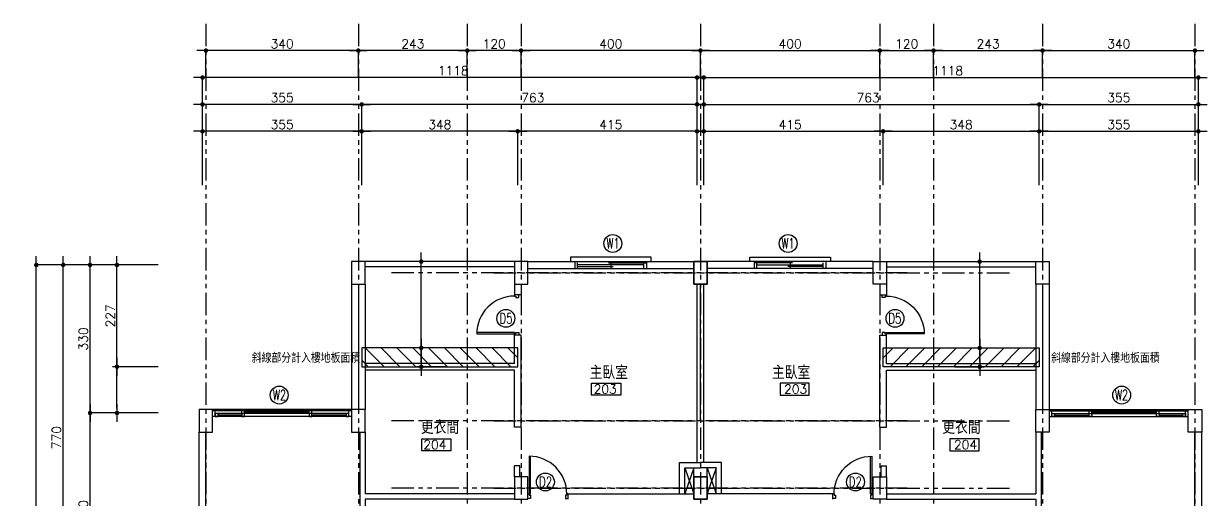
# Model space of a CAD drawing. Extents: x 24838 to 37981, y 1654 to 4322.
# Drawn here: x 28840 to 31480, y 3241 to 4302 of the extents above; entities that cross this region are included whole.
import ezdxf
from ezdxf.enums import TextEntityAlignment as Align

# ---------------------------------------------------------------- set-up
doc = ezdxf.new("R2010")
doc.units = 0
doc.header["$LTSCALE"] = 80
doc.header["$MEASUREMENT"] = 0
doc.header["$PDMODE"] = 3
doc.header["$PDSIZE"] = -5
doc.linetypes.add('PHANTOM2', pattern=[1.25, 0.625, -0.125, 0.125, -0.125, 0.125, -0.125])
doc.layers.get('0').update_dxf_attribs({"linetype": 'CONTINUOUS'})
doc.layers.get('DEFPOINTS').update_dxf_attribs({"linetype": 'CONTINUOUS'})
for name, color, linetype in [('C5', 5, 'CONTINUOUS'), ('COLUMN', 1, 'CONTINUOUS'), ('COLUMN-B', 9, 'CONTINUOUS'), ('DE-DOOR', 4, 'CONTINUOUS'), ('DIM', 4, 'CONTINUOUS'), ('DOOR', 4, 'CONTINUOUS'), ('PAINT', 11, 'CONTINUOUS'), ('TEXT', 3, 'CONTINUOUS'), ('TX', 9, 'CONTINUOUS'), ('WALL', 2, 'CONTINUOUS'), ('WALL2', 7, 'CONTINUOUS'), ('WINDOW', 6, 'CONTINUOUS')]:
    doc.layers.add(name, color=color, linetype=linetype)
doc.styles.add('AEH', font='SIMPLEX.SHX', dxfattribs={"bigfont": 'AE.SHX'})
doc.styles.add('SIMPLEX', font='SIMPLEX.SHX')
doc.styles.add('STYLE1', font='SIMPLEX.SHX', dxfattribs={"bigfont": 'JE.SHX'})
doc.dimstyles.get("Standard").update_dxf_attribs({"dimscale": 10, "dimtxt": 2, "dimasz": 1, "dimexe": 0, "dimexo": 0, "dimgap": 0.5, "dimtad": 1, "dimtoh": 1, "dimdec": 1, "dimdsep": 46, "dimtxsty": 'STYLE1', "dimblk1": 'DOT', "dimblk2": 'DOT', "dimsah": 1, "dimcen": 0.09, "dimadec": 0, "dimazin": 0, "dimtfac": 1, "dimtdec": 1, "dimtofl": 0, "dimtmove": 2, "dimatfit": 3, "dimldrblk": 'DOT', "dimfxl": 0, "dimtolj": 1, "dimarcsym": 0})

# ---------------------------------------------------------------- blocks, each defined once
blk = doc.blocks.new('DOT')
blk.add_line((-2, 0), (2, 0))
at = {"const_width": 0.5}
blk.add_lwpolyline([(-0.25, 0, 1), (0.25, 0, 1)], format="xyb", close=True, dxfattribs=at)
blk = doc.blocks.new('*D70')
at = {"layer": 'DEFPOINTS', "color": 0}
for p in [(31459.5, 4061.7), (31104.5, 3941.7), (31459.5, 3941.7)]:
    blk.add_point(p, dxfattribs=at)
at = {"layer": 'DIM', "color": 0, "lineweight": -2}
for p, q in [((31104.5, 3941.7), (31104.5, 4061.7)), ((31114.5, 4061.7), (31449.5, 4061.7)), ((31459.5, 3941.7), (31459.5, 4061.7))]:
    blk.add_line(p, q, dxfattribs=at)
at = {"layer": 'DIM', "color": 0, "lineweight": -2, "xscale": 10, "yscale": 10, "zscale": 10, "rotation": 180}
blk.add_blockref('DOT', (31104.5, 4061.7), dxfattribs=at)
at = {"layer": 'DIM', "color": 0, "lineweight": -2, "xscale": 10, "yscale": 10, "zscale": 10}
blk.add_blockref('DOT', (31459.5, 4061.7), dxfattribs=at)
at = {"layer": 'DIM', "color": 0, "insert": (31282, 4076.7), "char_height": 20, "attachment_point": 5, "style": 'STYLE1'}
blk.add_mtext('\\A1;355', dxfattribs=at)
blk = doc.blocks.new('*D71')
at = {"layer": 'DEFPOINTS', "color": 0}
for p in [(31104.5, 4061.7), (30756.5, 3941.7), (31104.5, 3941.7)]:
    blk.add_point(p, dxfattribs=at)
at = {"layer": 'DIM', "color": 0, "lineweight": -2}
for p, q in [((30756.5, 3941.7), (30756.5, 4061.7)), ((30766.5, 4061.7), (31094.5, 4061.7)), ((31104.5, 3941.7), (31104.5, 4061.7))]:
    blk.add_line(p, q, dxfattribs=at)
at = {"layer": 'DIM', "color": 0, "lineweight": -2, "xscale": 10, "yscale": 10, "zscale": 10, "rotation": 180}
blk.add_blockref('DOT', (30756.5, 4061.7), dxfattribs=at)
at = {"layer": 'DIM', "color": 0, "lineweight": -2, "xscale": 10, "yscale": 10, "zscale": 10}
blk.add_blockref('DOT', (31104.5, 4061.7), dxfattribs=at)
at = {"layer": 'DIM', "color": 0, "insert": (30930.5, 4076.7), "char_height": 20, "attachment_point": 5, "style": 'STYLE1'}
blk.add_mtext('\\A1;348', dxfattribs=at)
blk = doc.blocks.new('*D72')
at = {"layer": 'DEFPOINTS', "color": 0}
for p in [(30756.5, 4061.7), (30341.5, 3941.7), (30756.5, 3941.7)]:
    blk.add_point(p, dxfattribs=at)
at = {"layer": 'DIM', "color": 0, "lineweight": -2}
for p, q in [((30341.5, 3941.7), (30341.5, 4061.7)), ((30351.5, 4061.7), (30746.5, 4061.7)), ((30756.5, 3941.7), (30756.5, 4061.7))]:
    blk.add_line(p, q, dxfattribs=at)
at = {"layer": 'DIM', "color": 0, "lineweight": -2, "xscale": 10, "yscale": 10, "zscale": 10, "rotation": 180}
blk.add_blockref('DOT', (30341.5, 4061.7), dxfattribs=at)
at = {"layer": 'DIM', "color": 0, "lineweight": -2, "xscale": 10, "yscale": 10, "zscale": 10}
blk.add_blockref('DOT', (30756.5, 4061.7), dxfattribs=at)
at = {"layer": 'DIM', "color": 0, "insert": (30549, 4076.7), "char_height": 20, "attachment_point": 5, "style": 'STYLE1'}
blk.add_mtext('\\A1;415', dxfattribs=at)
blk = doc.blocks.new('*D73')
at = {"layer": 'DEFPOINTS', "color": 0}
for p in [(31459.5, 4181.7), (30341.5, 4061.7), (31459.5, 4061.7)]:
    blk.add_point(p, dxfattribs=at)
at = {"layer": 'DIM', "color": 0, "lineweight": -2}
for p, q in [((30341.5, 4061.7), (30341.5, 4181.7)), ((30351.5, 4181.7), (31449.5, 4181.7)), ((31459.5, 4061.7), (31459.5, 4181.7))]:
    blk.add_line(p, q, dxfattribs=at)
at = {"layer": 'DIM', "color": 0, "lineweight": -2, "xscale": 10, "yscale": 10, "zscale": 10, "rotation": 180}
blk.add_blockref('DOT', (30341.5, 4181.7), dxfattribs=at)
at = {"layer": 'DIM', "color": 0, "lineweight": -2, "xscale": 10, "yscale": 10, "zscale": 10}
blk.add_blockref('DOT', (31459.5, 4181.7), dxfattribs=at)
at = {"layer": 'DIM', "color": 0, "insert": (30900.5, 4196.7), "char_height": 20, "attachment_point": 5, "style": 'STYLE1'}
blk.add_mtext('\\A1;1118', dxfattribs=at)
blk = doc.blocks.new('*D74')
at = {"layer": 'DEFPOINTS', "color": 0}
for p in [(31459.5, 4121.7), (31104.5, 4061.7), (31459.5, 4061.7)]:
    blk.add_point(p, dxfattribs=at)
at = {"layer": 'DIM', "color": 0, "lineweight": -2}
for p, q in [((31104.5, 4061.7), (31104.5, 4121.7)), ((31114.5, 4121.7), (31449.5, 4121.7)), ((31459.5, 4061.7), (31459.5, 4121.7))]:
    blk.add_line(p, q, dxfattribs=at)
at = {"layer": 'DIM', "color": 0, "lineweight": -2, "xscale": 10, "yscale": 10, "zscale": 10, "rotation": 180}
blk.add_blockref('DOT', (31104.5, 4121.7), dxfattribs=at)
at = {"layer": 'DIM', "color": 0, "lineweight": -2, "xscale": 10, "yscale": 10, "zscale": 10}
blk.add_blockref('DOT', (31459.5, 4121.7), dxfattribs=at)
at = {"layer": 'DIM', "color": 0, "insert": (31282, 4136.7), "char_height": 20, "attachment_point": 5, "style": 'STYLE1'}
blk.add_mtext('\\A1;355', dxfattribs=at)
blk = doc.blocks.new('*D75')
at = {"layer": 'DEFPOINTS', "color": 0}
for p in [(31104.5, 4121.7), (30341.5, 4061.7), (31104.5, 4061.7)]:
    blk.add_point(p, dxfattribs=at)
at = {"layer": 'DIM', "color": 0, "lineweight": -2}
for p, q in [((30341.5, 4061.7), (30341.5, 4121.7)), ((30351.5, 4121.7), (31094.5, 4121.7)), ((31104.5, 4061.7), (31104.5, 4121.7))]:
    blk.add_line(p, q, dxfattribs=at)
at = {"layer": 'DIM', "color": 0, "lineweight": -2, "xscale": 10, "yscale": 10, "zscale": 10, "rotation": 180}
blk.add_blockref('DOT', (30341.5, 4121.7), dxfattribs=at)
at = {"layer": 'DIM', "color": 0, "lineweight": -2, "xscale": 10, "yscale": 10, "zscale": 10}
blk.add_blockref('DOT', (31104.5, 4121.7), dxfattribs=at)
at = {"layer": 'DIM', "color": 0, "insert": (30723, 4136.7), "char_height": 20, "attachment_point": 5, "style": 'STYLE1'}
blk.add_mtext('\\A1;763', dxfattribs=at)
blk = doc.blocks.new('*D76')
at = {"layer": 'DEFPOINTS', "color": 0}
for p in [(30749, 4241.7), (30349, 4181.7), (30749, 4181.7)]:
    blk.add_point(p, dxfattribs=at)
at = {"layer": 'DIM', "color": 0, "lineweight": -2}
for p, q in [((30349, 4181.7), (30349, 4241.7)), ((30359, 4241.7), (30739, 4241.7)), ((30749, 4181.7), (30749, 4241.7))]:
    blk.add_line(p, q, dxfattribs=at)
at = {"layer": 'DIM', "color": 0, "lineweight": -2, "xscale": 10, "yscale": 10, "zscale": 10, "rotation": 180}
blk.add_blockref('DOT', (30349, 4241.7), dxfattribs=at)
at = {"layer": 'DIM', "color": 0, "lineweight": -2, "xscale": 10, "yscale": 10, "zscale": 10}
blk.add_blockref('DOT', (30749, 4241.7), dxfattribs=at)
at = {"layer": 'DIM', "color": 0, "insert": (30549, 4256.7), "char_height": 20, "attachment_point": 5, "style": 'STYLE1'}
blk.add_mtext('\\A1;400', dxfattribs=at)
blk = doc.blocks.new('*D77')
at = {"layer": 'DEFPOINTS', "color": 0}
for p in [(30869, 4241.7), (30749, 4181.7), (30869, 4181.7)]:
    blk.add_point(p, dxfattribs=at)
at = {"layer": 'DIM', "color": 0, "lineweight": -2}
for p, q in [((30749, 4181.7), (30749, 4241.7)), ((30759, 4241.7), (30859, 4241.7)), ((30869, 4181.7), (30869, 4241.7))]:
    blk.add_line(p, q, dxfattribs=at)
at = {"layer": 'DIM', "color": 0, "lineweight": -2, "xscale": 10, "yscale": 10, "zscale": 10, "rotation": 180}
blk.add_blockref('DOT', (30749, 4241.7), dxfattribs=at)
at = {"layer": 'DIM', "color": 0, "lineweight": -2, "xscale": 10, "yscale": 10, "zscale": 10}
blk.add_blockref('DOT', (30869, 4241.7), dxfattribs=at)
at = {"layer": 'DIM', "color": 0, "insert": (30809, 4256.7), "char_height": 20, "attachment_point": 5, "style": 'STYLE1'}
blk.add_mtext('\\A1;120', dxfattribs=at)
blk = doc.blocks.new('*D78')
at = {"layer": 'DEFPOINTS', "color": 0}
for p in [(31112, 4241.7), (30869, 4181.7), (31112, 4181.7)]:
    blk.add_point(p, dxfattribs=at)
at = {"layer": 'DIM', "color": 0, "lineweight": -2}
for p, q in [((30869, 4181.7), (30869, 4241.7)), ((30879, 4241.7), (31102, 4241.7)), ((31112, 4181.7), (31112, 4241.7))]:
    blk.add_line(p, q, dxfattribs=at)
at = {"layer": 'DIM', "color": 0, "lineweight": -2, "xscale": 10, "yscale": 10, "zscale": 10, "rotation": 180}
blk.add_blockref('DOT', (30869, 4241.7), dxfattribs=at)
at = {"layer": 'DIM', "color": 0, "lineweight": -2, "xscale": 10, "yscale": 10, "zscale": 10}
blk.add_blockref('DOT', (31112, 4241.7), dxfattribs=at)
at = {"layer": 'DIM', "color": 0, "insert": (30990.5, 4256.7), "char_height": 20, "attachment_point": 5, "style": 'STYLE1'}
blk.add_mtext('\\A1;243', dxfattribs=at)
blk = doc.blocks.new('*D79')
at = {"layer": 'DEFPOINTS', "color": 0}
for p in [(31452, 4241.7), (31112, 4181.7), (31452, 4181.7)]:
    blk.add_point(p, dxfattribs=at)
at = {"layer": 'DIM', "color": 0, "lineweight": -2}
for p, q in [((31112, 4181.7), (31112, 4241.7)), ((31122, 4241.7), (31442, 4241.7)), ((31452, 4181.7), (31452, 4241.7))]:
    blk.add_line(p, q, dxfattribs=at)
at = {"layer": 'DIM', "color": 0, "lineweight": -2, "xscale": 10, "yscale": 10, "zscale": 10, "rotation": 180}
blk.add_blockref('DOT', (31112, 4241.7), dxfattribs=at)
at = {"layer": 'DIM', "color": 0, "lineweight": -2, "xscale": 10, "yscale": 10, "zscale": 10}
blk.add_blockref('DOT', (31452, 4241.7), dxfattribs=at)
at = {"layer": 'DIM', "color": 0, "insert": (31282, 4256.7), "char_height": 20, "attachment_point": 5, "style": 'STYLE1'}
blk.add_mtext('\\A1;340', dxfattribs=at)
blk = doc.blocks.new('*D142')
at = {"layer": 'DEFPOINTS', "color": 0}
for p in [(30906.7, 3771.2), (30971.8, 3771.2), (30906.7, 3578.7)]:
    blk.add_point(p, dxfattribs=at)
at = {"layer": 'DIM', "color": 0, "lineweight": -2}
for p, q in [((30916.7, 3771.2), (30981.8, 3771.2)), ((30971.8, 3588.7), (30971.8, 3761.2)), ((30916.7, 3578.7), (30981.8, 3578.7))]:
    blk.add_line(p, q, dxfattribs=at)
at = {"layer": 'DIM', "color": 0, "lineweight": -2, "xscale": 10, "yscale": 10, "zscale": 10}
for p, rotation in [((30971.8, 3771.2), 90), ((30971.8, 3578.7), 270)]:
    blk.add_blockref('DOT', p, dxfattribs=dict(at, rotation=rotation))
blk = doc.blocks.new('*D143')
at = {"layer": 'DEFPOINTS', "color": 0}
for p in [(30906.7, 3578.7), (30971.8, 3578.7), (30906.7, 3536.7)]:
    blk.add_point(p, dxfattribs=at)
at = {"layer": 'DIM', "color": 0, "lineweight": -2}
for p, q in [((30916.7, 3578.7), (30981.8, 3578.7)), ((30971.8, 3546.7), (30971.8, 3568.7)), ((30916.7, 3536.7), (30981.8, 3536.7))]:
    blk.add_line(p, q, dxfattribs=at)
at = {"layer": 'DIM', "color": 0, "lineweight": -2, "xscale": 10, "yscale": 10, "zscale": 10}
for p, rotation in [((30971.8, 3578.7), 90), ((30971.8, 3536.7), 270)]:
    blk.add_blockref('DOT', p, dxfattribs=dict(at, rotation=rotation))
blk = doc.blocks.new('*D278')
at = {"layer": 'DEFPOINTS', "color": 0}
for p in [(29726.3, 3578.7), (29791.3, 3578.7), (29791.3, 3536.7)]:
    blk.add_point(p, dxfattribs=at)
at = {"layer": 'DIM', "color": 0, "lineweight": -2}
for p, q in [((29781.3, 3578.7), (29716.3, 3578.7)), ((29726.3, 3546.7), (29726.3, 3568.7)), ((29781.3, 3536.7), (29716.3, 3536.7))]:
    blk.add_line(p, q, dxfattribs=at)
at = {"layer": 'DIM', "color": 0, "lineweight": -2, "xscale": 10, "yscale": 10, "zscale": 10}
for p, rotation in [((29726.3, 3578.7), 90), ((29726.3, 3536.7), 270)]:
    blk.add_blockref('DOT', p, dxfattribs=dict(at, rotation=rotation))
blk = doc.blocks.new('*D277')
at = {"layer": 'DEFPOINTS', "color": 0}
for p in [(29726.3, 3771.2), (29791.3, 3771.2), (29791.3, 3578.7)]:
    blk.add_point(p, dxfattribs=at)
at = {"layer": 'DIM', "color": 0, "lineweight": -2}
for p, q in [((29781.3, 3771.2), (29716.3, 3771.2)), ((29726.3, 3588.7), (29726.3, 3761.2)), ((29781.3, 3578.7), (29716.3, 3578.7))]:
    blk.add_line(p, q, dxfattribs=at)
at = {"layer": 'DIM', "color": 0, "lineweight": -2, "xscale": 10, "yscale": 10, "zscale": 10}
for p, rotation in [((29726.3, 3771.2), 90), ((29726.3, 3578.7), 270)]:
    blk.add_blockref('DOT', p, dxfattribs=dict(at, rotation=rotation))
blk = doc.blocks.new('*D302')
at = {"layer": 'DEFPOINTS', "color": 0}
for p in [(28927.7, 3763.7), (29129.2, 3763.7), (29129.2, 2993.7)]:
    blk.add_point(p, dxfattribs=at)
at = {"layer": 'DIM', "color": 0, "lineweight": -2}
for p, q in [((29129.2, 3763.7), (28927.7, 3763.7)), ((28927.7, 3003.7), (28927.7, 3753.7)), ((29129.2, 2993.7), (28927.7, 2993.7))]:
    blk.add_line(p, q, dxfattribs=at)
at = {"layer": 'DIM', "color": 0, "lineweight": -2, "xscale": 10, "yscale": 10, "zscale": 10}
for p, rotation in [((28927.7, 3763.7), 90), ((28927.7, 2993.7), 270)]:
    blk.add_blockref('DOT', p, dxfattribs=dict(at, rotation=rotation))
at = {"layer": 'DIM', "color": 0, "insert": (28912.7, 3378.7), "char_height": 20, "attachment_point": 5, "rotation": 90, "style": 'STYLE1'}
blk.add_mtext('\\A1;770', dxfattribs=at)
blk = doc.blocks.new('*D301')
at = {"layer": 'DEFPOINTS', "color": 0}
for p in [(28987.7, 3763.7), (29139.2, 3763.7), (29139.2, 3433.7)]:
    blk.add_point(p, dxfattribs=at)
at = {"layer": 'DIM', "color": 0, "lineweight": -2}
for p, q in [((29139.2, 3763.7), (28987.7, 3763.7)), ((28987.7, 3443.7), (28987.7, 3753.7)), ((29139.2, 3433.7), (28987.7, 3433.7))]:
    blk.add_line(p, q, dxfattribs=at)
at = {"layer": 'DIM', "color": 0, "lineweight": -2, "xscale": 10, "yscale": 10, "zscale": 10}
for p, rotation in [((28987.7, 3763.7), 90), ((28987.7, 3433.7), 270)]:
    blk.add_blockref('DOT', p, dxfattribs=dict(at, rotation=rotation))
at = {"layer": 'DIM', "color": 0, "insert": (28972.7, 3598.7), "char_height": 20, "attachment_point": 5, "rotation": 90, "style": 'STYLE1'}
blk.add_mtext('\\A1;330', dxfattribs=at)
blk = doc.blocks.new('*D300')
at = {"layer": 'DEFPOINTS', "color": 0}
for p in [(29047.7, 3763.7), (29139.2, 3763.7), (29139.2, 3536.7)]:
    blk.add_point(p, dxfattribs=at)
at = {"layer": 'DIM', "color": 0, "lineweight": -2}
for p, q in [((29139.2, 3763.7), (29047.7, 3763.7)), ((29047.7, 3546.7), (29047.7, 3753.7)), ((29139.2, 3536.7), (29047.7, 3536.7))]:
    blk.add_line(p, q, dxfattribs=at)
at = {"layer": 'DIM', "color": 0, "lineweight": -2, "xscale": 10, "yscale": 10, "zscale": 10}
for p, rotation in [((29047.7, 3763.7), 90), ((29047.7, 3536.7), 270)]:
    blk.add_blockref('DOT', p, dxfattribs=dict(at, rotation=rotation))
at = {"layer": 'DIM', "color": 0, "insert": (29032.7, 3650.2), "char_height": 20, "attachment_point": 5, "rotation": 90, "style": 'STYLE1'}
blk.add_mtext('\\A1;227', dxfattribs=at)
blk = doc.blocks.new('*D299')
at = {"layer": 'DEFPOINTS', "color": 0}
for p in [(29047.7, 3536.7), (29139.2, 3536.7), (29139.2, 3433.7)]:
    blk.add_point(p, dxfattribs=at)
at = {"layer": 'DIM', "color": 0, "lineweight": -2}
for p, q in [((29129.2, 3536.7), (29037.7, 3536.7)), ((29047.7, 3443.7), (29047.7, 3526.7)), ((29129.2, 3433.7), (29037.7, 3433.7))]:
    blk.add_line(p, q, dxfattribs=at)
at = {"layer": 'DIM', "color": 0, "lineweight": -2, "xscale": 10, "yscale": 10, "zscale": 10}
for p, rotation in [((29047.7, 3536.7), 90), ((29047.7, 3433.7), 270)]:
    blk.add_blockref('DOT', p, dxfattribs=dict(at, rotation=rotation))
blk = doc.blocks.new('*D290')
at = {"layer": 'DEFPOINTS', "color": 0}
for p in [(28987.7, 3433.7), (29139.2, 3433.7), (29139.2, 2993.7)]:
    blk.add_point(p, dxfattribs=at)
at = {"layer": 'DIM', "color": 0, "lineweight": -2}
for p, q in [((29139.2, 3433.7), (28987.7, 3433.7)), ((28987.7, 3003.7), (28987.7, 3423.7)), ((29139.2, 2993.7), (28987.7, 2993.7))]:
    blk.add_line(p, q, dxfattribs=at)
at = {"layer": 'DIM', "color": 0, "lineweight": -2, "xscale": 10, "yscale": 10, "zscale": 10}
for p, rotation in [((28987.7, 3433.7), 90), ((28987.7, 2993.7), 270)]:
    blk.add_blockref('DOT', p, dxfattribs=dict(at, rotation=rotation))
at = {"layer": 'DIM', "color": 0, "insert": (28972.7, 3213.7), "char_height": 20, "attachment_point": 5, "rotation": 90, "style": 'STYLE1'}
blk.add_mtext('\\A1;440', dxfattribs=at)
blk = doc.blocks.new('*D289')
at = {"layer": 'DEFPOINTS', "color": 0}
for p in [(28867.7, 3763.7), (28927.7, 3763.7), (28927.7, 2458.7)]:
    blk.add_point(p, dxfattribs=at)
at = {"layer": 'DIM', "color": 0, "lineweight": -2}
for p, q in [((28927.7, 3763.7), (28867.7, 3763.7)), ((28867.7, 2468.7), (28867.7, 3753.7)), ((28927.7, 2458.7), (28867.7, 2458.7))]:
    blk.add_line(p, q, dxfattribs=at)
at = {"layer": 'DIM', "color": 0, "lineweight": -2, "xscale": 10, "yscale": 10, "zscale": 10}
for p, rotation in [((28867.7, 3763.7), 90), ((28867.7, 2458.7), 270)]:
    blk.add_blockref('DOT', p, dxfattribs=dict(at, rotation=rotation))
at = {"layer": 'DIM', "color": 0, "insert": (28852.7, 3111.2), "char_height": 20, "attachment_point": 5, "rotation": 90, "style": 'STYLE1'}
blk.add_mtext('\\A1;1305', dxfattribs=at)
blk = doc.blocks.new('*D288')
at = {"layer": 'DEFPOINTS', "color": 0}
for p in [(29246, 4241.7), (29246, 4181.7), (29586, 4181.7)]:
    blk.add_point(p, dxfattribs=at)
at = {"layer": 'DIM', "color": 0, "lineweight": -2}
for p, q in [((29246, 4181.7), (29246, 4241.7)), ((29576, 4241.7), (29256, 4241.7)), ((29586, 4181.7), (29586, 4241.7))]:
    blk.add_line(p, q, dxfattribs=at)
at = {"layer": 'DIM', "color": 0, "lineweight": -2, "xscale": 10, "yscale": 10, "zscale": 10, "rotation": 180}
blk.add_blockref('DOT', (29246, 4241.7), dxfattribs=at)
at = {"layer": 'DIM', "color": 0, "lineweight": -2, "xscale": 10, "yscale": 10, "zscale": 10}
blk.add_blockref('DOT', (29586, 4241.7), dxfattribs=at)
at = {"layer": 'DIM', "color": 0, "insert": (29416, 4256.7), "char_height": 20, "attachment_point": 5, "style": 'STYLE1'}
blk.add_mtext('\\A1;340', dxfattribs=at)
blk = doc.blocks.new('*D287')
at = {"layer": 'DEFPOINTS', "color": 0}
for p in [(29586, 4241.7), (29586, 4181.7), (29829, 4181.7)]:
    blk.add_point(p, dxfattribs=at)
at = {"layer": 'DIM', "color": 0, "lineweight": -2}
for p, q in [((29586, 4181.7), (29586, 4241.7)), ((29819, 4241.7), (29596, 4241.7)), ((29829, 4181.7), (29829, 4241.7))]:
    blk.add_line(p, q, dxfattribs=at)
at = {"layer": 'DIM', "color": 0, "lineweight": -2, "xscale": 10, "yscale": 10, "zscale": 10, "rotation": 180}
blk.add_blockref('DOT', (29586, 4241.7), dxfattribs=at)
at = {"layer": 'DIM', "color": 0, "lineweight": -2, "xscale": 10, "yscale": 10, "zscale": 10}
blk.add_blockref('DOT', (29829, 4241.7), dxfattribs=at)
at = {"layer": 'DIM', "color": 0, "insert": (29707.5, 4256.7), "char_height": 20, "attachment_point": 5, "style": 'STYLE1'}
blk.add_mtext('\\A1;243', dxfattribs=at)
blk = doc.blocks.new('*D286')
at = {"layer": 'DEFPOINTS', "color": 0}
for p in [(29829, 4241.7), (29829, 4181.7), (29949, 4181.7)]:
    blk.add_point(p, dxfattribs=at)
at = {"layer": 'DIM', "color": 0, "lineweight": -2}
for p, q in [((29829, 4181.7), (29829, 4241.7)), ((29939, 4241.7), (29839, 4241.7)), ((29949, 4181.7), (29949, 4241.7))]:
    blk.add_line(p, q, dxfattribs=at)
at = {"layer": 'DIM', "color": 0, "lineweight": -2, "xscale": 10, "yscale": 10, "zscale": 10, "rotation": 180}
blk.add_blockref('DOT', (29829, 4241.7), dxfattribs=at)
at = {"layer": 'DIM', "color": 0, "lineweight": -2, "xscale": 10, "yscale": 10, "zscale": 10}
blk.add_blockref('DOT', (29949, 4241.7), dxfattribs=at)
at = {"layer": 'DIM', "color": 0, "insert": (29889, 4256.7), "char_height": 20, "attachment_point": 5, "style": 'STYLE1'}
blk.add_mtext('\\A1;120', dxfattribs=at)
blk = doc.blocks.new('*D285')
at = {"layer": 'DEFPOINTS', "color": 0}
for p in [(29949, 4241.7), (29949, 4181.7), (30349, 4181.7)]:
    blk.add_point(p, dxfattribs=at)
at = {"layer": 'DIM', "color": 0, "lineweight": -2}
for p, q in [((29949, 4181.7), (29949, 4241.7)), ((30339, 4241.7), (29959, 4241.7)), ((30349, 4181.7), (30349, 4241.7))]:
    blk.add_line(p, q, dxfattribs=at)
at = {"layer": 'DIM', "color": 0, "lineweight": -2, "xscale": 10, "yscale": 10, "zscale": 10, "rotation": 180}
blk.add_blockref('DOT', (29949, 4241.7), dxfattribs=at)
at = {"layer": 'DIM', "color": 0, "lineweight": -2, "xscale": 10, "yscale": 10, "zscale": 10}
blk.add_blockref('DOT', (30349, 4241.7), dxfattribs=at)
at = {"layer": 'DIM', "color": 0, "insert": (30149, 4256.7), "char_height": 20, "attachment_point": 5, "style": 'STYLE1'}
blk.add_mtext('\\A1;400', dxfattribs=at)
blk = doc.blocks.new('*D284')
at = {"layer": 'DEFPOINTS', "color": 0}
for p in [(29593.5, 4121.7), (29593.5, 4061.7), (30356.5, 4061.7)]:
    blk.add_point(p, dxfattribs=at)
at = {"layer": 'DIM', "color": 0, "lineweight": -2}
for p, q in [((29593.5, 4061.7), (29593.5, 4121.7)), ((30346.5, 4121.7), (29603.5, 4121.7)), ((30356.5, 4061.7), (30356.5, 4121.7))]:
    blk.add_line(p, q, dxfattribs=at)
at = {"layer": 'DIM', "color": 0, "lineweight": -2, "xscale": 10, "yscale": 10, "zscale": 10, "rotation": 180}
blk.add_blockref('DOT', (29593.5, 4121.7), dxfattribs=at)
at = {"layer": 'DIM', "color": 0, "lineweight": -2, "xscale": 10, "yscale": 10, "zscale": 10}
blk.add_blockref('DOT', (30356.5, 4121.7), dxfattribs=at)
at = {"layer": 'DIM', "color": 0, "insert": (29975, 4136.7), "char_height": 20, "attachment_point": 5, "style": 'STYLE1'}
blk.add_mtext('\\A1;763', dxfattribs=at)
blk = doc.blocks.new('*D283')
at = {"layer": 'DEFPOINTS', "color": 0}
for p in [(29238.5, 4121.7), (29238.5, 4061.7), (29593.5, 4061.7)]:
    blk.add_point(p, dxfattribs=at)
at = {"layer": 'DIM', "color": 0, "lineweight": -2}
for p, q in [((29238.5, 4061.7), (29238.5, 4121.7)), ((29583.5, 4121.7), (29248.5, 4121.7)), ((29593.5, 4061.7), (29593.5, 4121.7))]:
    blk.add_line(p, q, dxfattribs=at)
at = {"layer": 'DIM', "color": 0, "lineweight": -2, "xscale": 10, "yscale": 10, "zscale": 10, "rotation": 180}
blk.add_blockref('DOT', (29238.5, 4121.7), dxfattribs=at)
at = {"layer": 'DIM', "color": 0, "lineweight": -2, "xscale": 10, "yscale": 10, "zscale": 10}
blk.add_blockref('DOT', (29593.5, 4121.7), dxfattribs=at)
at = {"layer": 'DIM', "color": 0, "insert": (29416, 4136.7), "char_height": 20, "attachment_point": 5, "style": 'STYLE1'}
blk.add_mtext('\\A1;355', dxfattribs=at)
blk = doc.blocks.new('*D282')
at = {"layer": 'DEFPOINTS', "color": 0}
for p in [(29238.5, 4181.7), (29238.5, 4061.7), (30356.5, 4061.7)]:
    blk.add_point(p, dxfattribs=at)
at = {"layer": 'DIM', "color": 0, "lineweight": -2}
for p, q in [((29238.5, 4061.7), (29238.5, 4181.7)), ((30346.5, 4181.7), (29248.5, 4181.7)), ((30356.5, 4061.7), (30356.5, 4181.7))]:
    blk.add_line(p, q, dxfattribs=at)
at = {"layer": 'DIM', "color": 0, "lineweight": -2, "xscale": 10, "yscale": 10, "zscale": 10, "rotation": 180}
blk.add_blockref('DOT', (29238.5, 4181.7), dxfattribs=at)
at = {"layer": 'DIM', "color": 0, "lineweight": -2, "xscale": 10, "yscale": 10, "zscale": 10}
blk.add_blockref('DOT', (30356.5, 4181.7), dxfattribs=at)
at = {"layer": 'DIM', "color": 0, "insert": (29797.5, 4196.7), "char_height": 20, "attachment_point": 5, "style": 'STYLE1'}
blk.add_mtext('\\A1;1118', dxfattribs=at)
blk = doc.blocks.new('*D281')
at = {"layer": 'DEFPOINTS', "color": 0}
for p in [(29941.5, 4061.7), (29941.5, 3941.7), (30356.5, 3941.7)]:
    blk.add_point(p, dxfattribs=at)
at = {"layer": 'DIM', "color": 0, "lineweight": -2}
for p, q in [((29941.5, 3941.7), (29941.5, 4061.7)), ((30346.5, 4061.7), (29951.5, 4061.7)), ((30356.5, 3941.7), (30356.5, 4061.7))]:
    blk.add_line(p, q, dxfattribs=at)
at = {"layer": 'DIM', "color": 0, "lineweight": -2, "xscale": 10, "yscale": 10, "zscale": 10, "rotation": 180}
blk.add_blockref('DOT', (29941.5, 4061.7), dxfattribs=at)
at = {"layer": 'DIM', "color": 0, "lineweight": -2, "xscale": 10, "yscale": 10, "zscale": 10}
blk.add_blockref('DOT', (30356.5, 4061.7), dxfattribs=at)
at = {"layer": 'DIM', "color": 0, "insert": (30149, 4076.7), "char_height": 20, "attachment_point": 5, "style": 'STYLE1'}
blk.add_mtext('\\A1;415', dxfattribs=at)
blk = doc.blocks.new('*D280')
at = {"layer": 'DEFPOINTS', "color": 0}
for p in [(29593.5, 4061.7), (29593.5, 3941.7), (29941.5, 3941.7)]:
    blk.add_point(p, dxfattribs=at)
at = {"layer": 'DIM', "color": 0, "lineweight": -2}
for p, q in [((29593.5, 3941.7), (29593.5, 4061.7)), ((29931.5, 4061.7), (29603.5, 4061.7)), ((29941.5, 3941.7), (29941.5, 4061.7))]:
    blk.add_line(p, q, dxfattribs=at)
at = {"layer": 'DIM', "color": 0, "lineweight": -2, "xscale": 10, "yscale": 10, "zscale": 10, "rotation": 180}
blk.add_blockref('DOT', (29593.5, 4061.7), dxfattribs=at)
at = {"layer": 'DIM', "color": 0, "lineweight": -2, "xscale": 10, "yscale": 10, "zscale": 10}
blk.add_blockref('DOT', (29941.5, 4061.7), dxfattribs=at)
at = {"layer": 'DIM', "color": 0, "insert": (29767.5, 4076.7), "char_height": 20, "attachment_point": 5, "style": 'STYLE1'}
blk.add_mtext('\\A1;348', dxfattribs=at)
blk = doc.blocks.new('*D279')
at = {"layer": 'DEFPOINTS', "color": 0}
for p in [(29238.5, 4061.7), (29238.5, 3941.7), (29593.5, 3941.7)]:
    blk.add_point(p, dxfattribs=at)
at = {"layer": 'DIM', "color": 0, "lineweight": -2}
for p, q in [((29238.5, 3941.7), (29238.5, 4061.7)), ((29583.5, 4061.7), (29248.5, 4061.7)), ((29593.5, 3941.7), (29593.5, 4061.7))]:
    blk.add_line(p, q, dxfattribs=at)
at = {"layer": 'DIM', "color": 0, "lineweight": -2, "xscale": 10, "yscale": 10, "zscale": 10, "rotation": 180}
blk.add_blockref('DOT', (29238.5, 4061.7), dxfattribs=at)
at = {"layer": 'DIM', "color": 0, "lineweight": -2, "xscale": 10, "yscale": 10, "zscale": 10}
blk.add_blockref('DOT', (29593.5, 4061.7), dxfattribs=at)
at = {"layer": 'DIM', "color": 0, "insert": (29416, 4076.7), "char_height": 20, "attachment_point": 5, "style": 'STYLE1'}
blk.add_mtext('\\A1;355', dxfattribs=at)

msp = doc.modelspace()

# ---------------------------------------------------------------- hatches: boundary and pattern name
at = {"layer": 'C5', "linetype": 'Continuous'}
h = msp.add_hatch(dxfattribs=at)
h.set_pattern_fill('ANSI31', color=256, scale=200, style=0)
h.set_pattern_definition([(135, (59186.117, -20), (17.67767, 17.67767), [])])
h.paths.add_polyline_path([(29593.52, 3536.71), (29941.52, 3536.71), (29941.52, 3578.71), (29593.52, 3578.71)])
h = msp.add_hatch(dxfattribs=at)
h.set_pattern_fill('ANSI31', color=256, scale=200, style=0)
h.set_pattern_definition([(45, (1511.922, -20), (-17.67767, 17.67767), [])])
h.paths.add_polyline_path([(31104.52, 3536.71), (30756.52, 3536.71), (30756.52, 3578.71), (31104.52, 3578.71)])

# ---------------------------------------------------------------- linework, layer by layer
at = {"layer": 'C5'}
for points in [[(29593.52, 3536.71), (29941.52, 3536.71), (29941.52, 3578.71), (29593.52, 3578.71)], [(31104.52, 3536.71), (30756.52, 3536.71), (30756.52, 3578.71), (31104.52, 3578.71)]]:
    msp.add_lwpolyline(points, close=True, dxfattribs=at)
at = {"layer": 'COLUMN'}
for points in [[(29571.02, 3721.21), (29601.02, 3721.21), (29601.02, 3771.21), (29571.02, 3771.21), (29571.02, 3721.21)], [(29934.02, 3721.21), (29964.02, 3721.21), (29964.02, 3771.21), (29934.02, 3771.21), (29934.02, 3721.21)], [(30364.02, 3721.21), (30334.02, 3721.21), (30334.02, 3771.21), (30364.02, 3771.21), (30364.02, 3721.21)], [(30334.02, 3721.21), (30364.02, 3721.21), (30364.02, 3771.21), (30334.02, 3771.21), (30334.02, 3721.21)], [(30764.02, 3721.21), (30734.02, 3721.21), (30734.02, 3771.21), (30764.02, 3771.21), (30764.02, 3721.21)], [(31127.02, 3721.21), (31097.02, 3721.21), (31097.02, 3771.21), (31127.02, 3771.21), (31127.02, 3721.21)], [(29231.02, 3391.21), (29261.02, 3391.21), (29261.02, 3441.21), (29231.02, 3441.21), (29231.02, 3391.21)], [(29571.02, 3391.21), (29601.02, 3391.21), (29601.02, 3441.21), (29571.02, 3441.21), (29571.02, 3391.21)], [(31127.02, 3391.21), (31097.02, 3391.21), (31097.02, 3441.21), (31127.02, 3441.21), (31127.02, 3391.21)], [(31467.02, 3391.21), (31437.02, 3391.21), (31437.02, 3441.21), (31467.02, 3441.21), (31467.02, 3391.21)], [(29934.02, 3241.21), (29964.02, 3241.21), (29964.02, 3291.21), (29934.02, 3291.21), (29934.02, 3241.21)], [(30364.02, 3241.21), (30334.02, 3241.21), (30334.02, 3291.21), (30364.02, 3291.21), (30364.02, 3241.21)], [(30334.02, 3241.21), (30364.02, 3241.21), (30364.02, 3291.21), (30334.02, 3291.21), (30334.02, 3241.21)], [(30764.02, 3241.21), (30734.02, 3241.21), (30734.02, 3291.21), (30764.02, 3291.21), (30764.02, 3241.21)]]:
    msp.add_lwpolyline(points, close=True, dxfattribs=at)
at = {"layer": 'COLUMN-B', "linetype": 'PHANTOM2'}
for p, q in [((29246.02, 4301.69), (29246.02, 2796.21)), ((29586.02, 4301.69), (29586.02, 2796.21)), ((29829.02, 4301.69), (29829.02, 2476.21)), ((29949.02, 4301.69), (29949.02, 2476.21)), ((30349.02, 4301.69), (30349.02, 2476.21)), ((30349.02, 4301.69), (30349.02, 2476.21)), ((30749.02, 4301.69), (30749.02, 2476.21)), ((30869.02, 4301.69), (30869.02, 2476.21)), ((31112.02, 4301.69), (31112.02, 2796.21)), ((31452.02, 4301.69), (31452.02, 2796.21)), ((30809.94, 3746.21), (29659.28, 3746.21)), ((29888.1, 3746.21), (31038.76, 3746.21)), ((30809.94, 3416.21), (29659.28, 3416.21)), ((29888.1, 3416.21), (31038.76, 3416.21)), ((30809.94, 3266.21), (29659.28, 3266.21)), ((29888.1, 3266.21), (31038.76, 3266.21))]:
    msp.add_line(p, q, dxfattribs=at)
at = {"layer": 'DE-DOOR'}
for points in [[(29934.02, 3697.21), (29934.02, 3694.21), (29937.02, 3694.21), (29937.02, 3691.21), (29944.02, 3691.21), (29944.02, 3697.21)], [(30764.02, 3697.21), (30764.02, 3694.21), (30761.02, 3694.21), (30761.02, 3691.21), (30754.02, 3691.21), (30754.02, 3697.21)], [(29934.02, 3607.21), (29934.02, 3610.21), (29937.02, 3610.21), (29937.02, 3613.21), (29944.02, 3613.21), (29944.02, 3607.21)], [(30764.02, 3607.21), (30764.02, 3610.21), (30761.02, 3610.21), (30761.02, 3613.21), (30754.02, 3613.21), (30754.02, 3607.21)], [(29964.02, 3253.21), (29967.02, 3253.21), (29967.02, 3250.21), (29970.02, 3250.21), (29970.02, 3243.21), (29964.02, 3243.21)], [(30054.02, 3253.21), (30051.02, 3253.21), (30051.02, 3250.21), (30048.02, 3250.21), (30048.02, 3243.21), (30054.02, 3243.21)], [(30644.02, 3253.21), (30647.02, 3253.21), (30647.02, 3250.21), (30650.02, 3250.21), (30650.02, 3243.21), (30644.02, 3243.21)], [(30734.02, 3253.21), (30731.02, 3253.21), (30731.02, 3250.21), (30728.02, 3250.21), (30728.02, 3243.21), (30734.02, 3243.21)]]:
    msp.add_lwpolyline(points, dxfattribs=at)
at = {"layer": 'DIM'}
for p, q in [((29934.02, 3771.21), (29601.02, 3771.21)), ((29934.02, 3759.21), (29601.02, 3759.21)), ((30764.02, 3771.21), (31097.02, 3771.21)), ((30764.02, 3759.21), (31097.02, 3759.21))]:
    msp.add_line(p, q, dxfattribs=at)
at = {"layer": 'DOOR'}
for points in [[(29934.02, 3694.21, 0.4142136), (29850.02, 3610.21), (29934.02, 3610.21)], [(30764.02, 3694.21, -0.4142136), (30848.02, 3610.21), (30764.02, 3610.21)], [(30051.02, 3253.21, 0.4142136), (29967.02, 3337.21), (29967.02, 3253.21)], [(30647.02, 3253.21, -0.4142136), (30731.02, 3337.21), (30731.02, 3253.21)]]:
    msp.add_lwpolyline(points, format="xyb", dxfattribs=at)
for points in [[(29934.02, 3610.21), (29934.02, 3613.21), (29850.02, 3613.21)], [(30764.02, 3610.21), (30764.02, 3613.21), (30848.02, 3613.21)], [(29967.02, 3253.21), (29970.02, 3253.21), (29970.02, 3337.21)], [(30731.02, 3253.21), (30728.02, 3253.21), (30728.02, 3337.21)]]:
    msp.add_lwpolyline(points, dxfattribs=at)
at = {"layer": 'PAINT'}
for p, q in [((29571.02, 3721.21), (29571.02, 3441.21)), ((31127.02, 3721.21), (31127.02, 3441.21)), ((30314.02, 3311.21), (30334.02, 3253.21)), ((30334.02, 3311.21), (30314.02, 3253.21)), ((30334.02, 3253.21), (30334.02, 3311.21)), ((30364.02, 3311.21), (30384.02, 3253.21)), ((30384.02, 3311.21), (30364.02, 3253.21)), ((30364.02, 3253.21), (30364.02, 3311.21))]:
    msp.add_line(p, q, dxfattribs=at)
at = {"layer": 'TEXT'}
for centre in [(30153.47, 3811.58), (30544.57, 3811.58), (29915.05, 3644.63), (30782.99, 3644.63), (29409.54, 3473.63), (31288.5, 3473.63), (30003.22, 3279.88), (30694.82, 3279.88)]:
    msp.add_circle(centre, 19.92, dxfattribs=at)
at = {"layer": 'TX', "linetype": 'Continuous'}
for points in [[(30171.49, 3473.57), (30106.27, 3473.57), (30106.27, 3499.93), (30171.49, 3499.93)], [(30526.55, 3473.57), (30591.77, 3473.57), (30591.77, 3499.93), (30526.55, 3499.93)], [(29792.47, 3349.63), (29727.25, 3349.63), (29727.25, 3375.99), (29792.47, 3375.99)], [(30905.56, 3349.63), (30970.79, 3349.63), (30970.79, 3375.99), (30905.56, 3375.99)]]:
    msp.add_lwpolyline(points, close=True, dxfattribs=at)
at = {"layer": 'WALL'}
for p, q in [((29964.02, 3771.21), (30069.02, 3771.21)), ((29964.02, 3756.21), (30069.02, 3756.21)), ((30069.02, 3771.21), (30069.02, 3756.21)), ((30229.02, 3771.21), (30334.02, 3771.21)), ((30229.02, 3771.21), (30229.02, 3756.21)), ((30229.02, 3756.21), (30334.02, 3756.21)), ((30469.02, 3771.21), (30364.02, 3771.21)), ((30469.02, 3756.21), (30364.02, 3756.21)), ((30469.02, 3771.21), (30469.02, 3756.21)), ((30629.02, 3771.21), (30629.02, 3756.21)), ((30734.02, 3771.21), (30629.02, 3771.21)), ((30734.02, 3756.21), (30629.02, 3756.21)), ((29586.02, 3721.21), (29586.02, 3441.21)), ((29601.02, 3721.21), (29601.02, 3441.21)), ((29934.02, 3721.21), (29934.02, 3697.21)), ((29949.02, 3697.21), (29934.02, 3697.21)), ((29949.02, 3721.21), (29949.02, 3697.21)), ((30341.52, 3323.21), (30341.52, 3721.21)), ((30349.02, 3416.21), (30349.02, 3721.21)), ((30356.52, 3323.21), (30356.52, 3721.21)), ((30749.02, 3721.21), (30749.02, 3697.21)), ((30749.02, 3697.21), (30764.02, 3697.21)), ((30764.02, 3721.21), (30764.02, 3697.21)), ((31097.02, 3721.21), (31097.02, 3441.21)), ((31112.02, 3721.21), (31112.02, 3441.21)), ((29934.02, 3544.21), (29934.02, 3607.21)), ((29949.02, 3607.21), (29934.02, 3607.21)), ((29949.02, 3402.21), (29949.02, 3607.21)), ((30749.02, 3607.21), (30764.02, 3607.21)), ((30749.02, 3402.21), (30749.02, 3607.21)), ((30764.02, 3544.21), (30764.02, 3607.21)), ((29934.02, 3544.21), (29601.02, 3544.21)), ((30764.02, 3544.21), (31097.02, 3544.21)), ((29934.02, 3529.21), (29601.02, 3529.21)), ((29934.02, 3402.21), (29934.02, 3529.21)), ((30764.02, 3402.21), (30764.02, 3529.21)), ((30764.02, 3529.21), (31097.02, 3529.21)), ((29329.02, 3441.21), (29329.02, 3441.21)), ((31369.02, 3441.21), (31369.02, 3441.21)), ((29231.02, 3036.21), (29231.02, 3391.21)), ((29246.02, 3036.21), (29246.02, 3391.21)), ((29949.02, 3402.21), (29934.02, 3402.21)), ((30749.02, 3402.21), (30764.02, 3402.21)), ((31452.02, 3036.21), (31452.02, 3391.21)), ((31467.02, 3036.21), (31467.02, 3391.21))]:
    msp.add_line(p, q, dxfattribs=at)
at = {"layer": 'WALL2'}
for p, q in [((29589.02, 3391.21), (29589.02, 3191.21)), ((29601.02, 3391.21), (29601.02, 3253.21)), ((31097.02, 3391.21), (31097.02, 3253.21)), ((31109.02, 3391.21), (31109.02, 3191.21)), ((29946.02, 3316.21), (29934.02, 3316.21)), ((29934.02, 3291.21), (29934.02, 3316.21)), ((29946.02, 3291.21), (29946.02, 3316.21)), ((30302.02, 3253.21), (30302.02, 3323.21)), ((30302.02, 3323.21), (30349.02, 3323.21)), ((30314.02, 3253.21), (30314.02, 3311.21)), ((30314.02, 3311.21), (30349.02, 3311.21)), ((30396.02, 3323.21), (30349.02, 3323.21)), ((30384.02, 3311.21), (30349.02, 3311.21)), ((30384.02, 3253.21), (30384.02, 3311.21)), ((30396.02, 3253.21), (30396.02, 3323.21)), ((30752.02, 3291.21), (30752.02, 3316.21)), ((30752.02, 3316.21), (30764.02, 3316.21)), ((30764.02, 3291.21), (30764.02, 3316.21)), ((29934.02, 3253.21), (29601.02, 3253.21)), ((29964.02, 3241.21), (29964.02, 3253.21)), ((30054.02, 3241.21), (30054.02, 3253.21)), ((30054.02, 3253.21), (30334.02, 3253.21)), ((30644.02, 3253.21), (30364.02, 3253.21)), ((30644.02, 3241.21), (30644.02, 3253.21)), ((30734.02, 3241.21), (30734.02, 3253.21)), ((30764.02, 3253.21), (31097.02, 3253.21)), ((29601.02, 3241.21), (29601.02, 3191.21)), ((29934.02, 3241.21), (29601.02, 3241.21)), ((30764.02, 3241.21), (31097.02, 3241.21)), ((31097.02, 3241.21), (31097.02, 3191.21))]:
    msp.add_line(p, q, dxfattribs=at)
for points in [[(30239.02, 3771.21), (30239.02, 3781.21), (30059.02, 3781.21), (30059.02, 3771.21)], [(30459.02, 3771.21), (30459.02, 3781.21), (30639.02, 3781.21), (30639.02, 3771.21)]]:
    msp.add_lwpolyline(points, dxfattribs=at)
at = {"layer": 'WINDOW'}
for p, q in [((30069.02, 3771.21), (30229.02, 3771.21)), ((30069.02, 3756.21), (30229.02, 3756.21)), ((30075.02, 3756.21), (30075.02, 3768.21)), ((30223.02, 3764.21), (30075.02, 3764.21)), ((30075.02, 3760.21), (30154.02, 3760.21)), ((30144.02, 3768.21), (30229.02, 3768.21)), ((30149.02, 3771.21), (30149.02, 3756.21)), ((30223.02, 3756.21), (30223.02, 3768.21)), ((30629.02, 3771.21), (30469.02, 3771.21)), ((30554.02, 3768.21), (30469.02, 3768.21)), ((30629.02, 3756.21), (30469.02, 3756.21)), ((30475.02, 3756.21), (30475.02, 3768.21)), ((30475.02, 3764.21), (30623.02, 3764.21)), ((30623.02, 3760.21), (30544.02, 3760.21)), ((30549.02, 3771.21), (30549.02, 3756.21)), ((30623.02, 3756.21), (30623.02, 3768.21)), ((29571.02, 3441.21), (29261.02, 3441.21)), ((29571.02, 3438.21), (29261.02, 3438.21)), ((29267.02, 3426.21), (29267.02, 3438.21)), ((29326.02, 3432.21), (29273.02, 3432.21)), ((29326.02, 3432.21), (29326.02, 3438.21)), ((29482.02, 3432.21), (29326.02, 3432.21)), ((29332.02, 3432.21), (29332.02, 3438.21)), ((29476.02, 3435.21), (29332.02, 3435.21)), ((29476.02, 3432.21), (29476.02, 3438.21)), ((29482.02, 3432.21), (29482.02, 3438.21)), ((29559.02, 3432.21), (29482.02, 3432.21)), ((29565.02, 3426.21), (29565.02, 3438.21)), ((31127.02, 3441.21), (31437.02, 3441.21)), ((31127.02, 3438.21), (31437.02, 3438.21)), ((31133.02, 3426.21), (31133.02, 3438.21)), ((31139.02, 3432.21), (31216.02, 3432.21)), ((31216.02, 3432.21), (31216.02, 3438.21)), ((31216.02, 3432.21), (31372.02, 3432.21)), ((31222.02, 3432.21), (31222.02, 3438.21)), ((31222.02, 3435.21), (31366.02, 3435.21)), ((31366.02, 3432.21), (31366.02, 3438.21)), ((31372.02, 3432.21), (31372.02, 3438.21)), ((31372.02, 3432.21), (31425.02, 3432.21)), ((31431.02, 3426.21), (31431.02, 3438.21)), ((29571.02, 3426.21), (29261.02, 3426.21)), ((29326.02, 3429.21), (29273.02, 3429.21)), ((29559.02, 3429.21), (29482.02, 3429.21)), ((31127.02, 3426.21), (31437.02, 3426.21)), ((31139.02, 3429.21), (31216.02, 3429.21)), ((31372.02, 3429.21), (31425.02, 3429.21))]:
    msp.add_line(p, q, dxfattribs=at)
for points in [[(29273.02, 3432.21), (29267.02, 3432.21), (29267.02, 3426.21), (29273.02, 3426.21)], [(29332.02, 3432.21), (29326.02, 3432.21), (29326.02, 3426.21), (29332.02, 3426.21)], [(29482.02, 3432.21), (29476.02, 3432.21), (29476.02, 3426.21), (29482.02, 3426.21)], [(29565.02, 3432.21), (29559.02, 3432.21), (29559.02, 3426.21), (29565.02, 3426.21)], [(31133.02, 3432.21), (31139.02, 3432.21), (31139.02, 3426.21), (31133.02, 3426.21)], [(31216.02, 3432.21), (31222.02, 3432.21), (31222.02, 3426.21), (31216.02, 3426.21)], [(31366.02, 3432.21), (31372.02, 3432.21), (31372.02, 3426.21), (31366.02, 3426.21)], [(31425.02, 3432.21), (31431.02, 3432.21), (31431.02, 3426.21), (31425.02, 3426.21)]]:
    msp.add_lwpolyline(points, close=True, dxfattribs=at)

# ---------------------------------------------------------------- texts
at = {"layer": 'TEXT', "style": 'SIMPLEX'}
for s, width, p, p2 in [('W1', 0.913332, (30139.28, 3800.13), (30168.43, 3800.13)), ('W1', 0.913332, (30529.61, 3800.13), (30558.75, 3800.13)), ('D5', 0.756761, (29900.86, 3633.18), (29930.01, 3633.18)), ('D5', 0.756761, (30768.03, 3633.18), (30797.17, 3633.18)), ('W2', 0.697017, (29395.35, 3462.18), (29424.5, 3462.18)), ('W2', 0.697017, (31273.54, 3462.18), (31302.69, 3462.18)), ('D2', 0.756761, (29989.03, 3268.43), (30018.18, 3268.43)), ('D2', 0.756761, (30679.86, 3268.43), (30709.01, 3268.43))]:
    msp.add_text(s, height=23.109, dxfattribs=dict(at, width=width)).set_placement(p, p2, align=Align.FIT)
at = {"layer": 'TEXT', "style": 'AEH'}
for s, height, p in [('斜線部分計入樓地板面積', 20, (29348.1, 3545.71)), ('斜線部分計入樓地板面積', 20, (31131.13, 3545.71)), ('主臥室', 30, (30101.86, 3508.82)), ('主臥室', 30, (30508.67, 3508.82)), ('更衣間', 30, (29725.3, 3386.83)), ('更衣間', 30, (30888.37, 3386.83))]:
    msp.add_text(s, height=height, dxfattribs=at).set_placement(p)
at = {"layer": 'TX', "style": 'SIMPLEX'}
for s, p in [('203', (30111, 3476.94)), ('203', (30535.61, 3476.94)), ('204', (29731.03, 3353)), ('204', (30914.62, 3353))]:
    msp.add_text(s, height=20, dxfattribs=at).set_placement(p)

# ---------------------------------------------------------------- dimensions: what is measured, and where the dimension line sits
at = {"layer": 'DIM'}
for base, p1, p2, angle, picture, middle in [((29246.02, 4241.69), (29586.02, 4181.69), (29246.02, 4181.69), 180, '*D288', (29416.02, 4256.69)), ((29586.02, 4241.69), (29829.02, 4181.69), (29586.02, 4181.69), 180, '*D287', (29707.52, 4256.69)), ((29829.02, 4241.69), (29949.02, 4181.69), (29829.02, 4181.69), 180, '*D286', (29889.02, 4256.69)), ((29949.02, 4241.69), (30349.02, 4181.69), (29949.02, 4181.69), 180, '*D285', (30149.02, 4256.69)), ((29238.52, 4181.69), (30356.52, 4061.69), (29238.52, 4061.69), 180, '*D282', (29797.52, 4196.69)), ((29238.52, 4121.69), (29593.52, 4061.69), (29238.52, 4061.69), 180, '*D283', (29416.02, 4136.69)), ((29593.52, 4121.69), (30356.52, 4061.69), (29593.52, 4061.69), 180, '*D284', (29975.02, 4136.69)), ((29238.52, 4061.69), (29593.52, 3941.69), (29238.52, 3941.69), 180, '*D279', (29416.02, 4076.69)), ((29593.52, 4061.69), (29941.52, 3941.69), (29593.52, 3941.69), 180, '*D280', (29767.52, 4076.69)), ((29941.52, 4061.69), (30356.52, 3941.69), (29941.52, 3941.69), 180, '*D281', (30149.02, 4076.69)), ((28867.69, 3763.71), (28927.69, 2458.71), (28927.69, 3763.71), 90, '*D289', (28852.69, 3111.21)), ((28927.69, 3763.71), (29129.2, 2993.71), (29129.2, 3763.71), 90, '*D302', (28912.69, 3378.71)), ((28987.69, 3763.71), (29139.2, 3433.71), (29139.2, 3763.71), 90, '*D301', (28972.69, 3598.71)), ((29047.69, 3763.71), (29139.2, 3536.71), (29139.2, 3763.71), 90, '*D300', (29032.69, 3650.21)), ((28987.69, 3433.71), (29139.2, 2993.71), (29139.2, 3433.71), 90, '*D290', (28972.69, 3213.71))]:
    dim = msp.add_linear_dim(base=base, p1=p1, p2=p2, angle=angle, dimstyle='Standard', dxfattribs=at)
    dim.commit()
    dim.dimension.update_dxf_attribs({"geometry": picture, "text_midpoint": middle})
for base, p1, p2, picture, middle in [((30749.02, 4241.69), (30349.02, 4181.69), (30749.02, 4181.69), '*D76', (30549.02, 4256.69)), ((30869.02, 4241.69), (30749.02, 4181.69), (30869.02, 4181.69), '*D77', (30809.02, 4256.69)), ((31112.02, 4241.69), (30869.02, 4181.69), (31112.02, 4181.69), '*D78', (30990.52, 4256.69)), ((31452.02, 4241.69), (31112.02, 4181.69), (31452.02, 4181.69), '*D79', (31282.02, 4256.69)), ((31459.52, 4181.69), (30341.52, 4061.69), (31459.52, 4061.69), '*D73', (30900.52, 4196.69)), ((31104.52, 4121.69), (30341.52, 4061.69), (31104.52, 4061.69), '*D75', (30723.02, 4136.69)), ((31459.52, 4121.69), (31104.52, 4061.69), (31459.52, 4061.69), '*D74', (31282.02, 4136.69)), ((30756.52, 4061.69), (30341.52, 3941.69), (30756.52, 3941.69), '*D72', (30549.02, 4076.69)), ((31104.52, 4061.69), (30756.52, 3941.69), (31104.52, 3941.69), '*D71', (30930.52, 4076.69)), ((31459.52, 4061.69), (31104.52, 3941.69), (31459.52, 3941.69), '*D70', (31282.02, 4076.69))]:
    dim = msp.add_linear_dim(base=base, p1=p1, p2=p2, dimstyle='Standard', dxfattribs=at)
    dim.commit()
    dim.dimension.update_dxf_attribs({"geometry": picture, "text_midpoint": middle})
for base, p1, p2, picture, middle in [((29726.25, 3771.21), (29791.31, 3578.71), (29791.31, 3771.21), '*D277', (29726.25, 3674.96)), ((30971.78, 3771.21), (30906.73, 3578.71), (30906.73, 3771.21), '*D142', (30971.78, 3674.96)), ((29047.69, 3536.71), (29139.2, 3433.71), (29139.2, 3536.71), '*D299', (29047.69, 3485.21))]:
    dim = msp.add_linear_dim(base=base, p1=p1, p2=p2, angle=90, dimstyle='Standard', override={"dimscale": 10, "dimtxt": 2, "dimasz": 1, "dimexe": 1, "dimexo": 1, "dimtad": 1, "dimtih": 0, "dimdec": 1, "dimzin": 8, "dimblk1": 'DOT', "dimblk2": 'DOT', "dimsah": 1, "dimtdec": 1, "dimtzin": 8}, dxfattribs=at)
    dim.commit()
    dim.dimension.update_dxf_attribs({"geometry": picture, "text_midpoint": middle})
for base, p1, p2, picture, middle in [((29726.25, 3578.71), (29791.31, 3536.71), (29791.31, 3578.71), '*D278', (29741.78, 3555.46)), ((30971.78, 3578.71), (30906.73, 3536.71), (30906.73, 3578.71), '*D143', (30956.26, 3555.46))]:
    dim = msp.add_linear_dim(base=base, p1=p1, p2=p2, angle=90, dimstyle='Standard', override={"dimscale": 10, "dimtxt": 2, "dimasz": 1, "dimexe": 1, "dimexo": 1, "dimtad": 1, "dimtih": 0, "dimdec": 1, "dimzin": 8, "dimblk1": 'DOT', "dimblk2": 'DOT', "dimsah": 1, "dimtdec": 1, "dimtzin": 8}, dxfattribs=at)
    dim.commit()
    dim.dimension.update_dxf_attribs({"geometry": picture, "text_midpoint": middle, "dimtype": 160})

doc.saveas('drawing.dxf')
